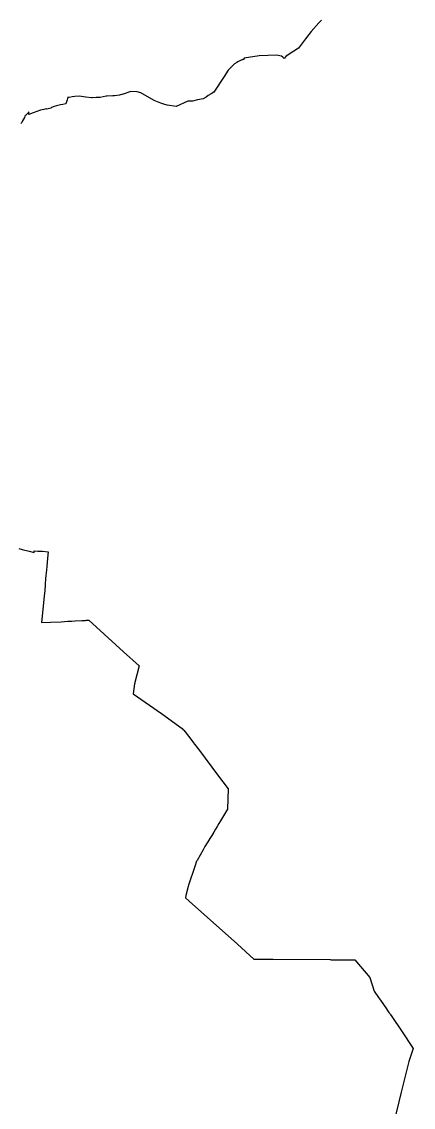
# Model space of a CAD drawing. Header units: inches. Extents: x 130170 to 284068, y 377793 to 804530.
# Drawn here: x 196646 to 199272, y 671828 to 679098 of the extents above; entities that cross this region are included whole.
import ezdxf

# ---------------------------------------------------------------- set-up
doc = ezdxf.new("R2010")
doc.units = ezdxf.units.IN
doc.header["$MEASUREMENT"] = 0
doc.layers.add('muni_il', color=7, linetype='Continuous')

msp = doc.modelspace()

# ---------------------------------------------------------------- linework, layer by layer
at = {"layer": 'muni_il'}
for points in [[(198655.3, 679109.4), (198638.8, 679090.8), (198587.4, 679031.9), (198550, 678983.2), (198508.8, 678929.4), (198502.1, 678920.7), (198471, 678901.1), (198458.7, 678893.3), (198417.6, 678863.9), (198404.9, 678852.1), (198398, 678859.9), (198388.5, 678866.2), (198355.4, 678872.9), (198297.3, 678871.5), (198237.4, 678869.6), (198138.2, 678853.9), (198130.6, 678842.6), (198126, 678844.9), (198108.2, 678835.6), (198095.4, 678828.7), (198087.4, 678825.2), (198073.8, 678816.9), (198031.3, 678774.4), (198003.6, 678731.9), (197934.6, 678626.6), (197915.8, 678615.6), (197896.1, 678603.9), (197883.7, 678593.2), (197862.5, 678580.8), (197825.5, 678575.4), (197792.3, 678566.1), (197759.8, 678564.9), (197682, 678529.8), (197620.5, 678540), (197599.7, 678545.5), (197578.8, 678552.4), (197535, 678571.1), (197445, 678621.4), (197420.6, 678628.5), (197377.7, 678630.1), (197327.4, 678612.2), (197323.1, 678612.7), (197301.9, 678606.1), (197267.7, 678601.6), (197257.2, 678601), (197217.9, 678599.1), (197213.3, 678599.3), (197192.5, 678595.5), (197171.2, 678591.3), (197149.7, 678589.7), (197146.2, 678589.5), (197119.7, 678587.7), (197114.9, 678587.6), (197075.7, 678593.6), (197032.1, 678600.1), (197003.4, 678597.6), (196984.1, 678594.5), (196965.1, 678591.4), (196962.3, 678590), (196955.5, 678592.2), (196950.6, 678574.7), (196943, 678548.9), (196920.8, 678543.9), (196905.7, 678540.9), (196878.6, 678534.1), (196863.8, 678530), (196846.2, 678523.6), (196841.4, 678520.1), (196815.7, 678512.4), (196810.3, 678513.6), (196795.6, 678510), (196772.3, 678505.1), (196748.4, 678496.4), (196722.8, 678487.1), (196693.8, 678475.8), (196694.1, 678484.3), (196694.8, 678494.4), (196688.7, 678488.2), (196680.8, 678479.8), (196667.3, 678465.6), (196664.3, 678455.6), (196652.5, 678433.6), (196646.5, 678423.9), (196641.4, 678415.4)], [(196626.7, 675570.1), (196649.6, 675564.2), (196695.1, 675552.5), (196729.8, 675543.6), (196730.1, 675554.1), (196755, 675553), (196785.7, 675551.7), (196823.4, 675548.9), (196819.1, 675504.4), (196814.3, 675450.5), (196812.1, 675426.8), (196806.7, 675368.5), (196803.1, 675329.5), (196801.3, 675286.2), (196797.2, 675252.6), (196794.4, 675228.8), (196788.1, 675164.5), (196781.6, 675094.3), (196779.3, 675074), (196840.2, 675076.7), (196910.3, 675080.1), (196954.4, 675082.7), (196983.1, 675084.2), (197004.9, 675085.4), (197049.7, 675087.1), (197062.2, 675087.6), (197073.2, 675088.7), (197077.4, 675089.1), (197096.8, 675090.7), (197328.7, 674879.1), (197433.2, 674784.5), (197433.2, 674784.5), (197433, 674783.8), (197402.6, 674664.6), (197398.2, 674630.8), (197393.6, 674595.8), (197584.4, 674464.2), (197721.6, 674364.1), (197729.7, 674356.7), (197732.1, 674354.5), (197741.2, 674342.7), (197785.7, 674285), (197798.2, 674268.7), (197804.1, 674260.5), (197837.2, 674216.9), (197958.6, 674054.9), (198030.1, 673959.8), (198025.1, 673824.8), (197979.8, 673746.3), (197968.5, 673727.4), (197957.3, 673708.8), (197946, 673690.1), (197933.6, 673669.4), (197920.8, 673648.5), (197908.5, 673628.5), (197894, 673604.9), (197889.8, 673598.1), (197874.8, 673573.8), (197862.1, 673551.9), (197823.5, 673481.8), (197820.1, 673479.1), (197819.1, 673476), (197807.1, 673440.8), (197764.2, 673314.8), (197761.3, 673306.3), (197746.2, 673245.8), (197744.2, 673230.9), (197744.4, 673230.7), (197769.5, 673208.3), (198092.2, 672919.4), (198202.7, 672820.5), (198331.3, 672819.5), (198712.4, 672816.6), (198713.2, 672816.6), (198721.6, 672816.3), (198880.2, 672816.2), (198980.5, 672696.5), (199010, 672606.1), (199039.3, 672563.7), (199045.3, 672554.9), (199066.9, 672523.6), (199076.1, 672510.1), (199081.3, 672502.6), (199083.1, 672500), (199108.1, 672463.7), (199113.9, 672455.2), (199115.9, 672452.3), (199126.9, 672436.3), (199191.7, 672340.7), (199271.7, 672222.6), (199268.7, 672215.4), (199240.8, 672134.2), (199190.6, 671928.3), (199141.4, 671726.8)]]:
    msp.add_lwpolyline(points, dxfattribs=at)

doc.saveas('drawing.dxf')
